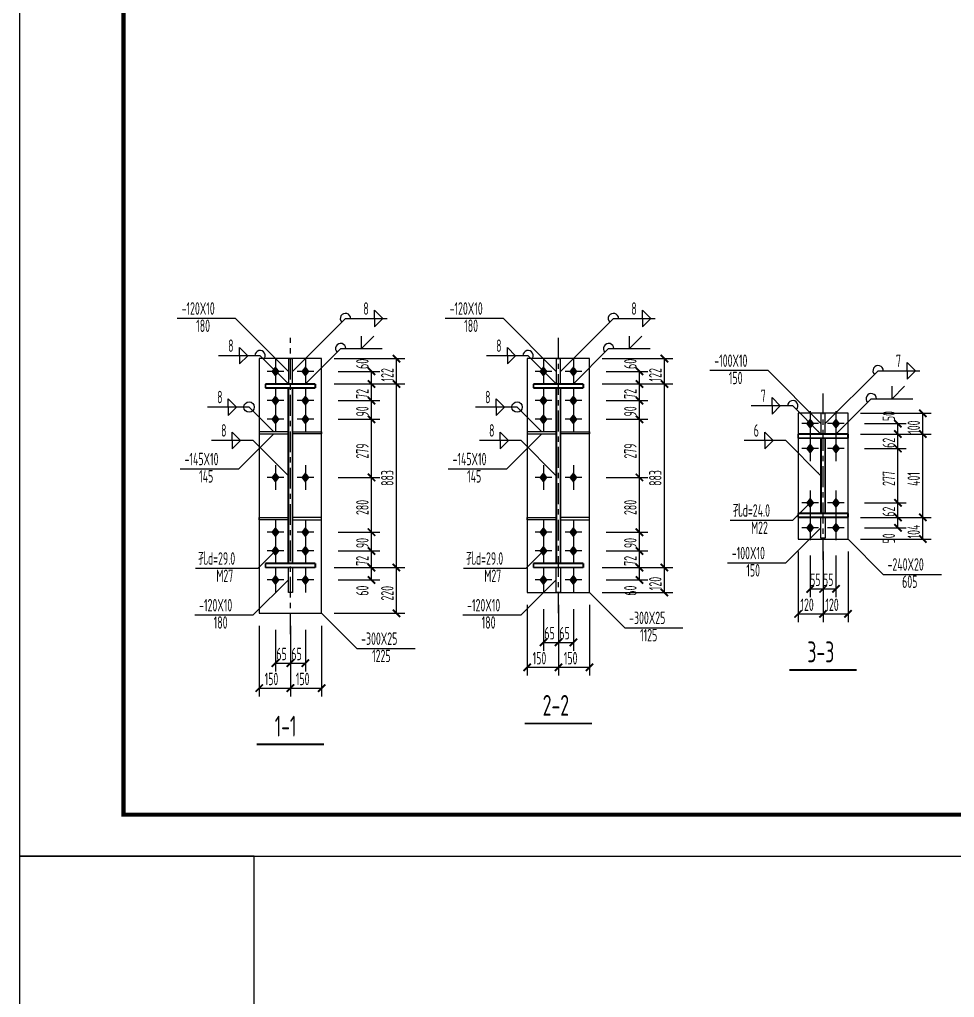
# Model space of a CAD drawing. Extents: x 9539573 to 9710259, y 1656270 to 2510207.
# Drawn here: x 9598809 to 9621293, y 1718589 to 1742107 of the extents above; entities that cross this region are included whole.
import ezdxf

# ---------------------------------------------------------------- set-up
doc = ezdxf.new("R2010")
doc.units = 0
doc.header["$LTSCALE"] = 1000
doc.header["$MEASUREMENT"] = 0
doc.linetypes.add('6', pattern=[8.75, 5, -1.25, 1.25, -1.25])
for name, color, linetype in [('10', 7, 'CONTINUOUS'), ('20', 2, 'CONTINUOUS'), ('PUB_TITLE', 4, 'CONTINUOUS'), ('尺寸标注', 86, 'CONTINUOUS'), ('焊缝标注', 6, 'CONTINUOUS'), ('螺栓孔标注', 6, 'CONTINUOUS'), ('钢板标注', 6, 'CONTINUOUS')]:
    doc.layers.add(name, color=color, linetype=linetype)
doc.styles.add('TSSD_REIN', font='atssdeng.shx', dxfattribs={"width": 0.7, "bigfont": 'atssdchn.shx'})

msp = doc.modelspace()

# ---------------------------------------------------------------- linework, layer by layer
at = {"layer": '10', "color": 7, "linetype": '6', "ltscale": 0.1}
for p, q in [((9605323.4, 1727328.6), (9605323.4, 1734453.6)), ((9611768.1, 1727828.6), (9611768.1, 1734453.6)), ((9618133.5, 1729113.6), (9618133.5, 1733138.6))]:
    msp.add_line(p, q, dxfattribs=at)
at = {"layer": '10', "color": 253, "ltscale": 0.1}
for p, q in [((9604963.4, 1733943.6), (9604963.4, 1733343.6)), ((9605683.4, 1733943.6), (9605683.4, 1733343.6)), ((9611408.1, 1733943.6), (9611408.1, 1733343.6)), ((9612128.1, 1733943.6), (9612128.1, 1733343.6)), ((9605163.4, 1733643.6), (9604763.4, 1733643.6)), ((9605883.4, 1733643.6), (9605483.4, 1733643.6)), ((9611608.1, 1733643.6), (9611208.1, 1733643.6)), ((9612328.1, 1733643.6), (9611928.1, 1733643.6)), ((9604963.4, 1733243.6), (9604963.4, 1732643.6)), ((9605683.4, 1733243.6), (9605683.4, 1732643.6)), ((9611408.1, 1733243.6), (9611408.1, 1732643.6)), ((9612128.1, 1733243.6), (9612128.1, 1732643.6)), ((9605163.4, 1732943.6), (9604763.4, 1732943.6)), ((9604963.4, 1732793.6), (9604963.4, 1732193.6)), ((9605883.4, 1732943.6), (9605483.4, 1732943.6)), ((9605683.4, 1732793.6), (9605683.4, 1732193.6)), ((9611608.1, 1732943.6), (9611208.1, 1732943.6)), ((9611408.1, 1732793.6), (9611408.1, 1732193.6)), ((9612328.1, 1732943.6), (9611928.1, 1732943.6)), ((9612128.1, 1732793.6), (9612128.1, 1732193.6)), ((9617823.5, 1732688.6), (9617823.5, 1732088.6)), ((9618443.5, 1732688.6), (9618443.5, 1732088.6)), ((9605163.4, 1732493.6), (9604763.4, 1732493.6)), ((9605883.4, 1732493.6), (9605483.4, 1732493.6)), ((9611608.1, 1732493.6), (9611208.1, 1732493.6)), ((9612328.1, 1732493.6), (9611928.1, 1732493.6)), ((9618023.5, 1732388.6), (9617623.5, 1732388.6)), ((9618643.5, 1732388.6), (9618243.5, 1732388.6)), ((9617823.5, 1732088.6), (9617823.5, 1731488.6)), ((9618443.5, 1732088.6), (9618443.5, 1731488.6)), ((9618023.5, 1731788.6), (9617623.5, 1731788.6)), ((9618643.5, 1731788.6), (9618243.5, 1731788.6)), ((9604963.4, 1731393.6), (9604963.4, 1730793.6)), ((9605683.4, 1731393.6), (9605683.4, 1730793.6)), ((9611408.1, 1731393.6), (9611408.1, 1730793.6)), ((9612128.1, 1731393.6), (9612128.1, 1730793.6)), ((9605163.4, 1731093.6), (9604763.4, 1731093.6)), ((9605883.4, 1731093.6), (9605483.4, 1731093.6)), ((9611608.1, 1731093.6), (9611208.1, 1731093.6)), ((9612328.1, 1731093.6), (9611928.1, 1731093.6)), ((9617823.5, 1730783.6), (9617823.5, 1730183.6)), ((9618443.5, 1730783.6), (9618443.5, 1730183.6)), ((9618023.5, 1730483.6), (9617623.5, 1730483.6)), ((9618643.5, 1730483.6), (9618243.5, 1730483.6)), ((9604963.4, 1730078.6), (9604963.4, 1729478.6)), ((9605683.4, 1730078.6), (9605683.4, 1729478.6)), ((9611408.1, 1730078.6), (9611408.1, 1729478.6)), ((9612128.1, 1730078.6), (9612128.1, 1729478.6)), ((9617823.5, 1730183.6), (9617823.5, 1729583.6)), ((9618443.5, 1730183.6), (9618443.5, 1729583.6)), ((9605163.4, 1729778.6), (9604763.4, 1729778.6)), ((9605883.4, 1729778.6), (9605483.4, 1729778.6)), ((9611608.1, 1729778.6), (9611208.1, 1729778.6)), ((9612328.1, 1729778.6), (9611928.1, 1729778.6)), ((9618023.5, 1729883.6), (9617623.5, 1729883.6)), ((9618643.5, 1729883.6), (9618243.5, 1729883.6)), ((9604963.4, 1729628.6), (9604963.4, 1729028.6)), ((9605683.4, 1729628.6), (9605683.4, 1729028.6)), ((9611408.1, 1729628.6), (9611408.1, 1729028.6)), ((9612128.1, 1729628.6), (9612128.1, 1729028.6)), ((9605163.4, 1729328.6), (9604763.4, 1729328.6)), ((9605883.4, 1729328.6), (9605483.4, 1729328.6)), ((9611608.1, 1729328.6), (9611208.1, 1729328.6)), ((9612328.1, 1729328.6), (9611928.1, 1729328.6)), ((9604963.4, 1728928.6), (9604963.4, 1728328.6)), ((9605683.4, 1728928.6), (9605683.4, 1728328.6)), ((9611408.1, 1728928.6), (9611408.1, 1728328.6)), ((9612128.1, 1728928.6), (9612128.1, 1728328.6)), ((9605163.4, 1728628.6), (9604763.4, 1728628.6)), ((9605883.4, 1728628.6), (9605483.4, 1728628.6)), ((9611608.1, 1728628.6), (9611208.1, 1728628.6)), ((9612328.1, 1728628.6), (9611928.1, 1728628.6))]:
    msp.add_line(p, q, dxfattribs=at)
at = {"layer": '10', "color": 3, "ltscale": 0.1, "const_width": 45}
for points in [[(9605923.4, 1733343.6), (9604723.4, 1733343.6)], [(9604723.4, 1733343.6), (9604723.4, 1733243.6)], [(9604723.4, 1733243.6), (9605923.4, 1733243.6)], [(9605273.4, 1729028.6), (9605273.4, 1733243.6)], [(9605373.4, 1729028.6), (9605373.4, 1733243.6)], [(9605923.4, 1733243.6), (9605923.4, 1733343.6)], [(9612368.1, 1733343.6), (9611168.1, 1733343.6)], [(9611168.1, 1733343.6), (9611168.1, 1733243.6)], [(9611168.1, 1733243.6), (9612368.1, 1733243.6)], [(9611718.1, 1729028.6), (9611718.1, 1733243.6)], [(9611818.1, 1729028.6), (9611818.1, 1733243.6)], [(9612368.1, 1733243.6), (9612368.1, 1733343.6)], [(9618733.5, 1732138.6), (9617533.5, 1732138.6)], [(9617533.5, 1732138.6), (9617533.5, 1732038.6)], [(9618733.5, 1732038.6), (9618733.5, 1732138.6)], [(9617533.5, 1732038.6), (9618733.5, 1732038.6)], [(9618083.5, 1730233.6), (9618083.5, 1732038.6)], [(9618183.5, 1730233.6), (9618183.5, 1732038.6)], [(9618733.5, 1730233.6), (9617533.5, 1730233.6)], [(9617533.5, 1730233.6), (9617533.5, 1730133.6)], [(9618733.5, 1730133.6), (9618733.5, 1730233.6)], [(9617533.5, 1730133.6), (9618733.5, 1730133.6)], [(9605923.4, 1729028.6), (9604723.4, 1729028.6)], [(9604723.4, 1729028.6), (9604723.4, 1728928.6)], [(9605923.4, 1728928.6), (9605923.4, 1729028.6)], [(9612368.1, 1729028.6), (9611168.1, 1729028.6)], [(9611168.1, 1729028.6), (9611168.1, 1728928.6)], [(9612368.1, 1728928.6), (9612368.1, 1729028.6)], [(9604723.4, 1728928.6), (9605923.4, 1728928.6)], [(9611168.1, 1728928.6), (9612368.1, 1728928.6)]]:
    msp.add_lwpolyline(points, dxfattribs=at)
at = {"layer": '10', "ltscale": 0.1, "const_width": 45}
for points in [[(9617323.5, 1726463.6), (9618943.5, 1726463.6)], [(9610958.1, 1725178.6), (9612578.1, 1725178.6)], [(9604513.4, 1724678.6), (9606133.4, 1724678.6)]]:
    msp.add_lwpolyline(points, dxfattribs=at)
at = {"layer": '10', "ltscale": 0.1}
for points in [[(9604963.4, 1733773.6), (9604863.4, 1733643.6), (9605063.4, 1733643.6), (9604963.4, 1733513.6)], [(9605683.4, 1733773.6), (9605583.4, 1733643.6), (9605783.4, 1733643.6), (9605683.4, 1733513.6)], [(9611408.1, 1733773.6), (9611308.1, 1733643.6), (9611508.1, 1733643.6), (9611408.1, 1733513.6)], [(9612128.1, 1733773.6), (9612028.1, 1733643.6), (9612228.1, 1733643.6), (9612128.1, 1733513.6)], [(9604963.4, 1733073.6), (9604863.4, 1732943.6), (9605063.4, 1732943.6), (9604963.4, 1732813.6)], [(9605683.4, 1733073.6), (9605583.4, 1732943.6), (9605783.4, 1732943.6), (9605683.4, 1732813.6)], [(9611408.1, 1733073.6), (9611308.1, 1732943.6), (9611508.1, 1732943.6), (9611408.1, 1732813.6)], [(9612128.1, 1733073.6), (9612028.1, 1732943.6), (9612228.1, 1732943.6), (9612128.1, 1732813.6)], [(9604963.4, 1732623.6), (9604863.4, 1732493.6), (9605063.4, 1732493.6), (9604963.4, 1732363.6)], [(9605683.4, 1732623.6), (9605583.4, 1732493.6), (9605783.4, 1732493.6), (9605683.4, 1732363.6)], [(9611408.1, 1732623.6), (9611308.1, 1732493.6), (9611508.1, 1732493.6), (9611408.1, 1732363.6)], [(9612128.1, 1732623.6), (9612028.1, 1732493.6), (9612228.1, 1732493.6), (9612128.1, 1732363.6)], [(9617823.5, 1732518.6), (9617723.5, 1732388.6), (9617923.5, 1732388.6), (9617823.5, 1732258.6)], [(9618443.5, 1732518.6), (9618343.5, 1732388.6), (9618543.5, 1732388.6), (9618443.5, 1732258.6)], [(9617823.5, 1731918.6), (9617723.5, 1731788.6), (9617923.5, 1731788.6), (9617823.5, 1731658.6)], [(9618443.5, 1731918.6), (9618343.5, 1731788.6), (9618543.5, 1731788.6), (9618443.5, 1731658.6)], [(9604963.4, 1731223.6), (9604863.4, 1731093.6), (9605063.4, 1731093.6), (9604963.4, 1730963.6)], [(9605683.4, 1731223.6), (9605583.4, 1731093.6), (9605783.4, 1731093.6), (9605683.4, 1730963.6)], [(9611408.1, 1731223.6), (9611308.1, 1731093.6), (9611508.1, 1731093.6), (9611408.1, 1730963.6)], [(9612128.1, 1731223.6), (9612028.1, 1731093.6), (9612228.1, 1731093.6), (9612128.1, 1730963.6)], [(9617823.5, 1730613.6), (9617723.5, 1730483.6), (9617923.5, 1730483.6), (9617823.5, 1730353.6)], [(9618443.5, 1730613.6), (9618343.5, 1730483.6), (9618543.5, 1730483.6), (9618443.5, 1730353.6)], [(9617823.5, 1730013.6), (9617723.5, 1729883.6), (9617923.5, 1729883.6), (9617823.5, 1729753.6)], [(9618443.5, 1730013.6), (9618343.5, 1729883.6), (9618543.5, 1729883.6), (9618443.5, 1729753.6)], [(9604963.4, 1729908.6), (9604863.4, 1729778.6), (9605063.4, 1729778.6), (9604963.4, 1729648.6)], [(9605683.4, 1729908.6), (9605583.4, 1729778.6), (9605783.4, 1729778.6), (9605683.4, 1729648.6)], [(9611408.1, 1729908.6), (9611308.1, 1729778.6), (9611508.1, 1729778.6), (9611408.1, 1729648.6)], [(9612128.1, 1729908.6), (9612028.1, 1729778.6), (9612228.1, 1729778.6), (9612128.1, 1729648.6)], [(9604963.4, 1729458.6), (9604863.4, 1729328.6), (9605063.4, 1729328.6), (9604963.4, 1729198.6)], [(9605683.4, 1729458.6), (9605583.4, 1729328.6), (9605783.4, 1729328.6), (9605683.4, 1729198.6)], [(9611408.1, 1729458.6), (9611308.1, 1729328.6), (9611508.1, 1729328.6), (9611408.1, 1729198.6)], [(9612128.1, 1729458.6), (9612028.1, 1729328.6), (9612228.1, 1729328.6), (9612128.1, 1729198.6)], [(9604963.4, 1728758.6), (9604863.4, 1728628.6), (9605063.4, 1728628.6), (9604963.4, 1728498.6)], [(9605683.4, 1728758.6), (9605583.4, 1728628.6), (9605783.4, 1728628.6), (9605683.4, 1728498.6)], [(9611408.1, 1728758.6), (9611308.1, 1728628.6), (9611508.1, 1728628.6), (9611408.1, 1728498.6)], [(9612128.1, 1728758.6), (9612028.1, 1728628.6), (9612228.1, 1728628.6), (9612128.1, 1728498.6)]]:
    msp.add_solid(points, dxfattribs=at)
at = {"layer": '20'}
for points in [[(9606073.4, 1733953.6), (9604573.4, 1733953.6)], [(9604573.4, 1733953.6), (9604573.4, 1727828.6)], [(9606073.4, 1727828.6), (9606073.4, 1733953.6)], [(9612518.1, 1733953.6), (9611018.1, 1733953.6)], [(9611018.1, 1733953.6), (9611018.1, 1728328.6)], [(9612518.1, 1728328.6), (9612518.1, 1733953.6)], [(9605373.4, 1733943.6), (9605273.4, 1733943.6)], [(9605273.4, 1733943.6), (9605273.4, 1733343.6)], [(9605373.4, 1733343.6), (9605373.4, 1733943.6)], [(9611818.1, 1733943.6), (9611718.1, 1733943.6)], [(9611718.1, 1733943.6), (9611718.1, 1733343.6)], [(9611818.1, 1733343.6), (9611818.1, 1733943.6)], [(9605273.4, 1733343.6), (9605373.4, 1733343.6)], [(9611718.1, 1733343.6), (9611818.1, 1733343.6)], [(9618733.5, 1732638.6), (9617533.5, 1732638.6)], [(9617533.5, 1732638.6), (9617533.5, 1729613.6)], [(9618183.5, 1732638.6), (9618083.5, 1732638.6)], [(9618083.5, 1732638.6), (9618083.5, 1732138.6)], [(9618183.5, 1732138.6), (9618183.5, 1732638.6)], [(9618733.5, 1729613.6), (9618733.5, 1732638.6)], [(9605273.4, 1732193.6), (9604573.4, 1732193.6)], [(9604573.4, 1732193.6), (9604573.4, 1732143.6)], [(9604573.4, 1732143.6), (9605273.4, 1732143.6)], [(9605273.4, 1732143.6), (9605273.4, 1732193.6)], [(9605373.4, 1732193.6), (9606073.4, 1732193.6)], [(9605373.4, 1732143.6), (9605373.4, 1732193.6)], [(9606073.4, 1732143.6), (9605373.4, 1732143.6)], [(9606073.4, 1732193.6), (9606073.4, 1732143.6)], [(9611718.1, 1732193.6), (9611018.1, 1732193.6)], [(9611018.1, 1732193.6), (9611018.1, 1732143.6)], [(9611018.1, 1732143.6), (9611718.1, 1732143.6)], [(9611718.1, 1732143.6), (9611718.1, 1732193.6)], [(9611818.1, 1732193.6), (9612518.1, 1732193.6)], [(9611818.1, 1732143.6), (9611818.1, 1732193.6)], [(9612518.1, 1732143.6), (9611818.1, 1732143.6)], [(9612518.1, 1732193.6), (9612518.1, 1732143.6)], [(9618083.5, 1732138.6), (9618183.5, 1732138.6)], [(9604573.4, 1730078.6), (9604573.4, 1730128.6)], [(9604573.4, 1730128.6), (9605273.4, 1730128.6)], [(9605273.4, 1730078.6), (9604573.4, 1730078.6)], [(9605273.4, 1730128.6), (9605273.4, 1730078.6)], [(9606073.4, 1730128.6), (9605373.4, 1730128.6)], [(9605373.4, 1730128.6), (9605373.4, 1730078.6)], [(9605373.4, 1730078.6), (9606073.4, 1730078.6)], [(9606073.4, 1730078.6), (9606073.4, 1730128.6)], [(9611018.1, 1730078.6), (9611018.1, 1730128.6)], [(9611018.1, 1730128.6), (9611718.1, 1730128.6)], [(9611718.1, 1730078.6), (9611018.1, 1730078.6)], [(9611718.1, 1730128.6), (9611718.1, 1730078.6)], [(9612518.1, 1730128.6), (9611818.1, 1730128.6)], [(9611818.1, 1730128.6), (9611818.1, 1730078.6)], [(9611818.1, 1730078.6), (9612518.1, 1730078.6)], [(9612518.1, 1730078.6), (9612518.1, 1730128.6)], [(9618083.5, 1730133.6), (9618183.5, 1730133.6)], [(9618083.5, 1729633.6), (9618083.5, 1730133.6)], [(9618183.5, 1730133.6), (9618183.5, 1729633.6)], [(9617533.5, 1729613.6), (9618733.5, 1729613.6)], [(9618183.5, 1729633.6), (9618083.5, 1729633.6)], [(9605273.4, 1728928.6), (9605373.4, 1728928.6)], [(9605273.4, 1728328.6), (9605273.4, 1728928.6)], [(9605373.4, 1728928.6), (9605373.4, 1728328.6)], [(9611718.1, 1728928.6), (9611818.1, 1728928.6)], [(9611718.1, 1728328.6), (9611718.1, 1728928.6)], [(9611818.1, 1728928.6), (9611818.1, 1728328.6)], [(9605373.4, 1728328.6), (9605273.4, 1728328.6)], [(9611018.1, 1728328.6), (9612518.1, 1728328.6)], [(9611818.1, 1728328.6), (9611718.1, 1728328.6)], [(9604573.4, 1727828.6), (9606073.4, 1727828.6)]]:
    msp.add_lwpolyline(points, dxfattribs=at)
at = {"layer": 'PUB_TITLE'}
msp.add_lwpolyline([(9598809.4, 1721982.8), (9682909.4, 1721982.8), (9682909.4, 1781382.8), (9598809.4, 1781382.8)], close=True, dxfattribs=at)
at = {"layer": 'PUB_TITLE', "const_width": 100}
msp.add_lwpolyline([(9601309.4, 1722982.8), (9681909.4, 1722982.8), (9681909.4, 1780382.8), (9601309.4, 1780382.8)], close=True, dxfattribs=at)
at = {"layer": 'PUB_TITLE', "color": 1}
msp.add_lwpolyline([(9598809.4, 1715670.4), (9604452.9, 1715670.4), (9604452.9, 1721982.8), (9598809.4, 1721982.8)], close=True, dxfattribs=at)
at = {"layer": '尺寸标注'}
for p, q in [((9606373.4, 1733953.6), (9608073.4, 1733953.6)), ((9607873.4, 1733343.6), (9607873.4, 1733953.6)), ((9612818.1, 1733953.6), (9614518.1, 1733953.6)), ((9614318.1, 1733343.6), (9614318.1, 1733953.6)), ((9606473.4, 1733643.6), (9607473.4, 1733643.6)), ((9607273.4, 1733343.6), (9607273.4, 1733643.6)), ((9612918.1, 1733643.6), (9613918.1, 1733643.6)), ((9613718.1, 1733343.6), (9613718.1, 1733643.6)), ((9606373.4, 1733343.6), (9608073.4, 1733343.6)), ((9606373.4, 1733343.6), (9608073.4, 1733343.6)), ((9606473.4, 1733343.6), (9607473.4, 1733343.6)), ((9606473.4, 1733343.6), (9607473.4, 1733343.6)), ((9607273.4, 1732943.6), (9607273.4, 1733343.6)), ((9607873.4, 1728928.6), (9607873.4, 1733343.6)), ((9612818.1, 1733343.6), (9614518.1, 1733343.6)), ((9612818.1, 1733343.6), (9614518.1, 1733343.6)), ((9612918.1, 1733343.6), (9613918.1, 1733343.6)), ((9612918.1, 1733343.6), (9613918.1, 1733343.6)), ((9613718.1, 1732943.6), (9613718.1, 1733343.6)), ((9614318.1, 1728928.6), (9614318.1, 1733343.6)), ((9606473.4, 1732943.6), (9607473.4, 1732943.6)), ((9606473.4, 1732943.6), (9607473.4, 1732943.6)), ((9607273.4, 1732493.6), (9607273.4, 1732943.6)), ((9612918.1, 1732943.6), (9613918.1, 1732943.6)), ((9612918.1, 1732943.6), (9613918.1, 1732943.6)), ((9613718.1, 1732493.6), (9613718.1, 1732943.6)), ((9619033.5, 1732638.6), (9620733.5, 1732638.6)), ((9620533.5, 1732138.6), (9620533.5, 1732638.6)), ((9606473.4, 1732493.6), (9607473.4, 1732493.6)), ((9606473.4, 1732493.6), (9607473.4, 1732493.6)), ((9607273.4, 1731093.6), (9607273.4, 1732493.6)), ((9612918.1, 1732493.6), (9613918.1, 1732493.6)), ((9612918.1, 1732493.6), (9613918.1, 1732493.6)), ((9613718.1, 1731093.6), (9613718.1, 1732493.6)), ((9619133.5, 1732388.6), (9620133.5, 1732388.6)), ((9619933.5, 1732138.6), (9619933.5, 1732388.6)), ((9619033.5, 1732138.6), (9620733.5, 1732138.6)), ((9619033.5, 1732138.6), (9620733.5, 1732138.6)), ((9619133.5, 1732138.6), (9620133.5, 1732138.6)), ((9619133.5, 1732138.6), (9620133.5, 1732138.6)), ((9619933.5, 1731788.6), (9619933.5, 1732138.6)), ((9620533.5, 1730133.6), (9620533.5, 1732138.6)), ((9619133.5, 1731788.6), (9620133.5, 1731788.6)), ((9619133.5, 1731788.6), (9620133.5, 1731788.6)), ((9619933.5, 1730483.6), (9619933.5, 1731788.6)), ((9606473.4, 1731093.6), (9607473.4, 1731093.6)), ((9606473.4, 1731093.6), (9607473.4, 1731093.6)), ((9607273.4, 1729778.6), (9607273.4, 1731093.6)), ((9612918.1, 1731093.6), (9613918.1, 1731093.6)), ((9612918.1, 1731093.6), (9613918.1, 1731093.6)), ((9613718.1, 1729778.6), (9613718.1, 1731093.6)), ((9619133.5, 1730483.6), (9620133.5, 1730483.6)), ((9619133.5, 1730483.6), (9620133.5, 1730483.6)), ((9619933.5, 1730133.6), (9619933.5, 1730483.6)), ((9619033.5, 1730133.6), (9620733.5, 1730133.6)), ((9619033.5, 1730133.6), (9620733.5, 1730133.6)), ((9619133.5, 1730133.6), (9620133.5, 1730133.6)), ((9619133.5, 1730133.6), (9620133.5, 1730133.6)), ((9619933.5, 1729883.6), (9619933.5, 1730133.6)), ((9620533.5, 1729613.6), (9620533.5, 1730133.6)), ((9606473.4, 1729778.6), (9607473.4, 1729778.6)), ((9606473.4, 1729778.6), (9607473.4, 1729778.6)), ((9607273.4, 1729328.6), (9607273.4, 1729778.6)), ((9612918.1, 1729778.6), (9613918.1, 1729778.6)), ((9612918.1, 1729778.6), (9613918.1, 1729778.6)), ((9613718.1, 1729328.6), (9613718.1, 1729778.6)), ((9619133.5, 1729883.6), (9620133.5, 1729883.6)), ((9619033.5, 1729613.6), (9620733.5, 1729613.6)), ((9606473.4, 1729328.6), (9607473.4, 1729328.6)), ((9606473.4, 1729328.6), (9607473.4, 1729328.6)), ((9607273.4, 1728928.6), (9607273.4, 1729328.6)), ((9612918.1, 1729328.6), (9613918.1, 1729328.6)), ((9612918.1, 1729328.6), (9613918.1, 1729328.6)), ((9613718.1, 1728928.6), (9613718.1, 1729328.6)), ((9617533.5, 1729313.6), (9617533.5, 1727613.6)), ((9618133.5, 1729313.6), (9618133.5, 1727613.6)), ((9618133.5, 1729313.6), (9618133.5, 1727613.6)), ((9618733.5, 1729313.6), (9618733.5, 1727613.6)), ((9617823.5, 1729213.6), (9617823.5, 1728213.6)), ((9618133.5, 1729213.6), (9618133.5, 1728213.6)), ((9618133.5, 1729213.6), (9618133.5, 1728213.6)), ((9618443.5, 1729213.6), (9618443.5, 1728213.6)), ((9606373.4, 1728928.6), (9608073.4, 1728928.6)), ((9606373.4, 1728928.6), (9608073.4, 1728928.6)), ((9606473.4, 1728928.6), (9607473.4, 1728928.6)), ((9606473.4, 1728928.6), (9607473.4, 1728928.6)), ((9607273.4, 1728628.6), (9607273.4, 1728928.6)), ((9607873.4, 1727828.6), (9607873.4, 1728928.6)), ((9612818.1, 1728928.6), (9614518.1, 1728928.6)), ((9612818.1, 1728928.6), (9614518.1, 1728928.6)), ((9612918.1, 1728928.6), (9613918.1, 1728928.6)), ((9612918.1, 1728928.6), (9613918.1, 1728928.6)), ((9613718.1, 1728628.6), (9613718.1, 1728928.6)), ((9614318.1, 1728328.6), (9614318.1, 1728928.6)), ((9606473.4, 1728628.6), (9607473.4, 1728628.6)), ((9612918.1, 1728628.6), (9613918.1, 1728628.6)), ((9612818.1, 1728328.6), (9614518.1, 1728328.6)), ((9617823.5, 1728413.6), (9618133.5, 1728413.6)), ((9618133.5, 1728413.6), (9618443.5, 1728413.6)), ((9611018.1, 1728028.6), (9611018.1, 1726328.6)), ((9611408.1, 1727928.6), (9611408.1, 1726928.6)), ((9611768.1, 1728028.6), (9611768.1, 1726328.6)), ((9611768.1, 1728028.6), (9611768.1, 1726328.6)), ((9611768.1, 1727928.6), (9611768.1, 1726928.6)), ((9611768.1, 1727928.6), (9611768.1, 1726928.6)), ((9612128.1, 1727928.6), (9612128.1, 1726928.6)), ((9612518.1, 1728028.6), (9612518.1, 1726328.6)), ((9606373.4, 1727828.6), (9608073.4, 1727828.6)), ((9617533.5, 1727813.6), (9618133.5, 1727813.6)), ((9618133.5, 1727813.6), (9618733.5, 1727813.6)), ((9604573.4, 1727528.6), (9604573.4, 1725828.6)), ((9604963.4, 1727428.6), (9604963.4, 1726428.6)), ((9605323.4, 1727528.6), (9605323.4, 1725828.6)), ((9605323.4, 1727528.6), (9605323.4, 1725828.6)), ((9605323.4, 1727428.6), (9605323.4, 1726428.6)), ((9605323.4, 1727428.6), (9605323.4, 1726428.6)), ((9605683.4, 1727428.6), (9605683.4, 1726428.6)), ((9606073.4, 1727528.6), (9606073.4, 1725828.6)), ((9611408.1, 1727128.6), (9611768.1, 1727128.6)), ((9611768.1, 1727128.6), (9612128.1, 1727128.6)), ((9604963.4, 1726628.6), (9605323.4, 1726628.6)), ((9605323.4, 1726628.6), (9605683.4, 1726628.6)), ((9611018.1, 1726528.6), (9611768.1, 1726528.6)), ((9611768.1, 1726528.6), (9612518.1, 1726528.6)), ((9604573.4, 1726028.6), (9605323.4, 1726028.6)), ((9605323.4, 1726028.6), (9606073.4, 1726028.6))]:
    msp.add_line(p, q, dxfattribs=at)
at = {"layer": '尺寸标注', "const_width": 45}
for points in [[(9607785, 1734042), (9607961.7, 1733865.2)], [(9614229.7, 1734042), (9614406.5, 1733865.2)], [(9607185, 1733732), (9607361.7, 1733555.2)], [(9613629.7, 1733732), (9613806.5, 1733555.2)], [(9607185, 1733432), (9607361.7, 1733255.2)], [(9607185, 1733432), (9607361.7, 1733255.2)], [(9607785, 1733432), (9607961.7, 1733255.2)], [(9607785, 1733432), (9607961.7, 1733255.2)], [(9613629.7, 1733432), (9613806.5, 1733255.2)], [(9613629.7, 1733432), (9613806.5, 1733255.2)], [(9614229.7, 1733432), (9614406.5, 1733255.2)], [(9614229.7, 1733432), (9614406.5, 1733255.2)], [(9607185, 1733032), (9607361.7, 1732855.2)], [(9607185, 1733032), (9607361.7, 1732855.2)], [(9613629.7, 1733032), (9613806.5, 1732855.2)], [(9613629.7, 1733032), (9613806.5, 1732855.2)], [(9607185, 1732582), (9607361.7, 1732405.2)], [(9607185, 1732582), (9607361.7, 1732405.2)], [(9613629.7, 1732582), (9613806.5, 1732405.2)], [(9613629.7, 1732582), (9613806.5, 1732405.2)], [(9620445.1, 1732727), (9620621.8, 1732550.2)], [(9619845.1, 1732477), (9620021.8, 1732300.2)], [(9619845.1, 1732227), (9620021.8, 1732050.2)], [(9619845.1, 1732227), (9620021.8, 1732050.2)], [(9620445.1, 1732227), (9620621.8, 1732050.2)], [(9620445.1, 1732227), (9620621.8, 1732050.2)], [(9619845.1, 1731877), (9620021.8, 1731700.2)], [(9619845.1, 1731877), (9620021.8, 1731700.2)], [(9607185, 1731182), (9607361.7, 1731005.2)], [(9607185, 1731182), (9607361.7, 1731005.2)], [(9613629.7, 1731182), (9613806.5, 1731005.2)], [(9613629.7, 1731182), (9613806.5, 1731005.2)], [(9619845.1, 1730572), (9620021.8, 1730395.2)], [(9619845.1, 1730572), (9620021.8, 1730395.2)], [(9619845.1, 1730222), (9620021.8, 1730045.2)], [(9619845.1, 1730222), (9620021.8, 1730045.2)], [(9620445.1, 1730222), (9620621.8, 1730045.2)], [(9620445.1, 1730222), (9620621.8, 1730045.2)], [(9619845.1, 1729972), (9620021.8, 1729795.2)], [(9607185, 1729867), (9607361.7, 1729690.2)], [(9607185, 1729867), (9607361.7, 1729690.2)], [(9613629.7, 1729867), (9613806.5, 1729690.2)], [(9613629.7, 1729867), (9613806.5, 1729690.2)], [(9620445.1, 1729702), (9620621.8, 1729525.2)], [(9607185, 1729417), (9607361.7, 1729240.2)], [(9607185, 1729417), (9607361.7, 1729240.2)], [(9613629.7, 1729417), (9613806.5, 1729240.2)], [(9613629.7, 1729417), (9613806.5, 1729240.2)], [(9607185, 1729017), (9607361.7, 1728840.2)], [(9607185, 1729017), (9607361.7, 1728840.2)], [(9607785, 1729017), (9607961.7, 1728840.2)], [(9607785, 1729017), (9607961.7, 1728840.2)], [(9613629.7, 1729017), (9613806.5, 1728840.2)], [(9613629.7, 1729017), (9613806.5, 1728840.2)], [(9614229.7, 1729017), (9614406.5, 1728840.2)], [(9614229.7, 1729017), (9614406.5, 1728840.2)], [(9607185, 1728717), (9607361.7, 1728540.2)], [(9613629.7, 1728717), (9613806.5, 1728540.2)], [(9614229.7, 1728417), (9614406.5, 1728240.2)], [(9617735.1, 1728325.2), (9617911.8, 1728502)], [(9618045.1, 1728325.2), (9618221.8, 1728502)], [(9618045.1, 1728325.2), (9618221.8, 1728502)], [(9618355.1, 1728325.2), (9618531.8, 1728502)], [(9607785, 1727917), (9607961.7, 1727740.2)], [(9617445.1, 1727725.2), (9617621.8, 1727902)], [(9618045.1, 1727725.2), (9618221.8, 1727902)], [(9618045.1, 1727725.2), (9618221.8, 1727902)], [(9618645.1, 1727725.2), (9618821.8, 1727902)], [(9611319.7, 1727040.2), (9611496.5, 1727217)], [(9611679.7, 1727040.2), (9611856.5, 1727217)], [(9611679.7, 1727040.2), (9611856.5, 1727217)], [(9612039.7, 1727040.2), (9612216.5, 1727217)], [(9604875, 1726540.2), (9605051.7, 1726717)], [(9605235, 1726540.2), (9605411.7, 1726717)], [(9605235, 1726540.2), (9605411.7, 1726717)], [(9605595, 1726540.2), (9605771.7, 1726717)], [(9610929.7, 1726440.2), (9611106.5, 1726617)], [(9611679.7, 1726440.2), (9611856.5, 1726617)], [(9611679.7, 1726440.2), (9611856.5, 1726617)], [(9612429.7, 1726440.2), (9612606.5, 1726617)], [(9604485, 1725940.2), (9604661.7, 1726117)], [(9605235, 1725940.2), (9605411.7, 1726117)], [(9605235, 1725940.2), (9605411.7, 1726117)], [(9605985, 1725940.2), (9606161.7, 1726117)]]:
    msp.add_lwpolyline(points, dxfattribs=at)
at = {"layer": '焊缝标注'}
for p, q in [((9605373.4, 1733643.6), (9606646.7, 1734915.9)), ((9606646.7, 1734915.9), (9607646.7, 1734915.9)), ((9607346.7, 1735115.9), (9607546.7, 1734915.9)), ((9607346.7, 1734915.9), (9607346.7, 1735115.9)), ((9607346.7, 1734715.9), (9607546.7, 1734915.9)), ((9607346.7, 1734915.9), (9607346.7, 1734715.9)), ((9611818.1, 1733643.6), (9613091.4, 1734915.9)), ((9613091.4, 1734915.9), (9614091.4, 1734915.9)), ((9613791.4, 1735115.9), (9613991.4, 1734915.9)), ((9613791.4, 1734915.9), (9613791.4, 1735115.9)), ((9613791.4, 1734715.9), (9613991.4, 1734915.9)), ((9613791.4, 1734915.9), (9613791.4, 1734715.9)), ((9607032.2, 1734191.8), (9607032.2, 1734491.8)), ((9607032.2, 1734191.8), (9607332.2, 1734491.8)), ((9613477, 1734191.8), (9613477, 1734491.8)), ((9613477, 1734191.8), (9613777, 1734491.8)), ((9604295.3, 1734023.2), (9604095.3, 1734223.2)), ((9604095.3, 1734023.2), (9604095.3, 1734223.2)), ((9605683.4, 1733343.6), (9606532.2, 1734191.8)), ((9606532.2, 1734191.8), (9607532.2, 1734191.8)), ((9610740.1, 1734023.2), (9610540.1, 1734223.2)), ((9610540.1, 1734023.2), (9610540.1, 1734223.2)), ((9612128.1, 1733343.6), (9612977, 1734191.8)), ((9612977, 1734191.8), (9613977, 1734191.8)), ((9604595.3, 1734023.2), (9603595.3, 1734023.2)), ((9604295.3, 1734023.2), (9604095.3, 1733823.2)), ((9604095.3, 1734023.2), (9604095.3, 1733823.2)), ((9605273.4, 1733343.6), (9604595.3, 1734023.2)), ((9611040.1, 1734023.2), (9610040.1, 1734023.2)), ((9610740.1, 1734023.2), (9610540.1, 1733823.2)), ((9610540.1, 1734023.2), (9610540.1, 1733823.2)), ((9611718.1, 1733343.6), (9611040.1, 1734023.2)), ((9620156.8, 1733860.9), (9620356.8, 1733660.9)), ((9620156.8, 1733660.9), (9620156.8, 1733860.9)), ((9618183.5, 1732388.6), (9619456.8, 1733660.9)), ((9619456.8, 1733660.9), (9620456.8, 1733660.9)), ((9620156.8, 1733460.9), (9620356.8, 1733660.9)), ((9620156.8, 1733660.9), (9620156.8, 1733460.9)), ((9619792.3, 1732986.8), (9619792.3, 1733286.8)), ((9619792.3, 1732986.8), (9620092.3, 1733286.8)), ((9617105.4, 1732818.2), (9616905.4, 1733018.2)), ((9616905.4, 1732818.2), (9616905.4, 1733018.2)), ((9604330.1, 1732788.3), (9603330.1, 1732788.3)), ((9604030.1, 1732788.3), (9603830.1, 1732988.3)), ((9603830.1, 1732788.3), (9603830.1, 1732988.3)), ((9604030.1, 1732788.3), (9603830.1, 1732588.3)), ((9603830.1, 1732788.3), (9603830.1, 1732588.3)), ((9604923.4, 1732193.6), (9604330.1, 1732788.3)), ((9610774.9, 1732788.3), (9609774.9, 1732788.3)), ((9610474.9, 1732788.3), (9610274.9, 1732988.3)), ((9610274.9, 1732788.3), (9610274.9, 1732988.3)), ((9610474.9, 1732788.3), (9610274.9, 1732588.3)), ((9610274.9, 1732788.3), (9610274.9, 1732588.3)), ((9611368.1, 1732193.6), (9610774.9, 1732788.3)), ((9617405.4, 1732818.2), (9616405.4, 1732818.2)), ((9617105.4, 1732818.2), (9616905.4, 1732618.2)), ((9616905.4, 1732818.2), (9616905.4, 1732618.2)), ((9618083.5, 1732138.6), (9617405.4, 1732818.2)), ((9618443.5, 1732138.6), (9619292.3, 1732986.8)), ((9619292.3, 1732986.8), (9620292.3, 1732986.8)), ((9604125.8, 1731985.6), (9603925.8, 1732185.6)), ((9603925.8, 1731985.6), (9603925.8, 1732185.6)), ((9610570.6, 1731985.6), (9610370.6, 1732185.6)), ((9610370.6, 1731985.6), (9610370.6, 1732185.6)), ((9616935.9, 1731985.6), (9616735.9, 1732185.6)), ((9616735.9, 1731985.6), (9616735.9, 1732185.6)), ((9604425.8, 1731985.6), (9603425.8, 1731985.6)), ((9604125.8, 1731985.6), (9603925.8, 1731785.6)), ((9603925.8, 1731985.6), (9603925.8, 1731785.6)), ((9605273.4, 1731136.1), (9604425.8, 1731985.6)), ((9610870.6, 1731985.6), (9609870.6, 1731985.6)), ((9610570.6, 1731985.6), (9610370.6, 1731785.6)), ((9610370.6, 1731985.6), (9610370.6, 1731785.6)), ((9611718.1, 1731136.1), (9610870.6, 1731985.6)), ((9617235.9, 1731985.6), (9616235.9, 1731985.6)), ((9616935.9, 1731985.6), (9616735.9, 1731785.6)), ((9616735.9, 1731985.6), (9616735.9, 1731785.6)), ((9618083.5, 1731136.1), (9617235.9, 1731985.6))]:
    msp.add_line(p, q, dxfattribs=at)
for centre in [(9604330.1, 1732788.3), (9610774.9, 1732788.3)]:
    msp.add_circle(centre, 125, dxfattribs=at)
for centre, start, end in [((9606646.7, 1734915.9), 0, 224.97719), ((9613091.4, 1734915.9), 0, 224.97719), ((9606532.2, 1734191.8), 0, 224.97719), ((9612977, 1734191.8), 0, 224.97719), ((9604595.3, 1734023.2), 314.93155, 180.00001), ((9611040.1, 1734023.2), 314.93155, 180.00001), ((9619456.8, 1733660.9), 0, 224.97719), ((9619292.3, 1732986.8), 0, 224.97719), ((9617405.4, 1732818.2), 314.93155, 180.00001)]:
    msp.add_arc(centre, 125, start, end, dxfattribs=at)
for points in [[(9605373.4, 1733643.6), (9605454.7, 1733703.7), (9605433.5, 1733724.9)], [(9611818.1, 1733643.6), (9611899.5, 1733703.7), (9611878.3, 1733724.9)], [(9605273.4, 1733343.6), (9605213.3, 1733425), (9605192.1, 1733403.8)], [(9605683.4, 1733343.6), (9605764.7, 1733403.7), (9605743.5, 1733424.9)], [(9611718.1, 1733343.6), (9611658.1, 1733425), (9611636.9, 1733403.8)], [(9612128.1, 1733343.6), (9612209.5, 1733403.7), (9612188.3, 1733424.9)], [(9618183.5, 1732388.6), (9618264.8, 1732448.6), (9618243.6, 1732469.9)], [(9604923.4, 1732193.6), (9604863.3, 1732275), (9604842.1, 1732253.8)], [(9611368.1, 1732193.6), (9611308.1, 1732275), (9611286.9, 1732253.8)], [(9618083.5, 1732138.6), (9618023.4, 1732220), (9618002.2, 1732198.8)], [(9618443.5, 1732138.6), (9618524.8, 1732198.6), (9618503.6, 1732219.9)], [(9605273.4, 1731136.1), (9605213.3, 1731217.5), (9605192.1, 1731196.3)], [(9611718.1, 1731136.1), (9611658.1, 1731217.5), (9611636.9, 1731196.3)], [(9618083.5, 1731136.1), (9618023.4, 1731217.5), (9618002.2, 1731196.3)]]:
    msp.add_solid(points, dxfattribs=at)
at = {"layer": '螺栓孔标注'}
for p, q in [((9617823.5, 1730483.6), (9617398.3, 1730060.2)), ((9617398.3, 1730060.2), (9615898.3, 1730060.2)), ((9604963.4, 1729328.6), (9604538.2, 1728905.2)), ((9611408.1, 1729328.6), (9610983, 1728905.2)), ((9604538.2, 1728905.2), (9603038.2, 1728905.2)), ((9610983, 1728905.2), (9609483, 1728905.2))]:
    msp.add_line(p, q, dxfattribs=at)
at = {"layer": '螺栓孔标注', "const_width": 10}
for points in [[(9617828.5, 1730483.6, 1), (9617818.5, 1730483.6, 1), (9617828.5, 1730483.6, 1)], [(9604968.4, 1729328.6, 1), (9604958.4, 1729328.6, 1), (9604968.4, 1729328.6, 1)], [(9611413.1, 1729328.6, 1), (9611403.1, 1729328.6, 1), (9611413.1, 1729328.6, 1)]]:
    msp.add_lwpolyline(points, format="xyb", dxfattribs=at)
at = {"layer": '钢板标注'}
for p, q in [((9604002.1, 1734917.9), (9602602.1, 1734917.9)), ((9605273.4, 1733643.6), (9604002.1, 1734917.9)), ((9610446.9, 1734917.9), (9609046.9, 1734917.9)), ((9611718.1, 1733643.6), (9610446.9, 1734917.9)), ((9616812.2, 1733662.9), (9615412.2, 1733662.9)), ((9618083.5, 1732388.6), (9616812.2, 1733662.9)), ((9604923.4, 1732143.6), (9604073.1, 1731296.7)), ((9611368.1, 1732143.6), (9610517.9, 1731296.7)), ((9604073.1, 1731296.7), (9602673.1, 1731296.7)), ((9610517.9, 1731296.7), (9609117.9, 1731296.7)), ((9618083.5, 1729883.6), (9617233.2, 1729036.7)), ((9618733.5, 1729613.6), (9619579.6, 1728762.7)), ((9617233.2, 1729036.7), (9615833.2, 1729036.7)), ((9605273.4, 1728628.6), (9604423.1, 1727781.7)), ((9611718.1, 1728628.6), (9610867.9, 1727781.7)), ((9619579.6, 1728762.7), (9620979.6, 1728762.7)), ((9612518.1, 1728328.6), (9613364.3, 1727477.7)), ((9604423.1, 1727781.7), (9603023.1, 1727781.7)), ((9606073.4, 1727828.6), (9606919.5, 1726977.7)), ((9610867.9, 1727781.7), (9609467.9, 1727781.7)), ((9613364.3, 1727477.7), (9614764.3, 1727477.7)), ((9606919.5, 1726977.7), (9608319.5, 1726977.7))]:
    msp.add_line(p, q, dxfattribs=at)
at = {"layer": '钢板标注', "const_width": 10}
for points in [[(9605278.4, 1733643.6, 1), (9605268.4, 1733643.6, 1), (9605278.4, 1733643.6, 1)], [(9611723.1, 1733643.6, 1), (9611713.1, 1733643.6, 1), (9611723.1, 1733643.6, 1)], [(9618088.5, 1732388.6, 1), (9618078.5, 1732388.6, 1), (9618088.5, 1732388.6, 1)], [(9604928.4, 1732143.6, 1), (9604918.4, 1732143.6, 1), (9604928.4, 1732143.6, 1)], [(9611373.1, 1732143.6, 1), (9611363.1, 1732143.6, 1), (9611373.1, 1732143.6, 1)], [(9618088.5, 1729883.6, 1), (9618078.5, 1729883.6, 1), (9618088.5, 1729883.6, 1)], [(9618738.5, 1729613.6, 1), (9618728.5, 1729613.6, 1), (9618738.5, 1729613.6, 1)], [(9605278.4, 1728628.6, 1), (9605268.4, 1728628.6, 1), (9605278.4, 1728628.6, 1)], [(9611723.1, 1728628.6, 1), (9611713.1, 1728628.6, 1), (9611723.1, 1728628.6, 1)], [(9612523.1, 1728328.6, 1), (9612513.1, 1728328.6, 1), (9612523.1, 1728328.6, 1)], [(9606078.4, 1727828.6, 1), (9606068.4, 1727828.6, 1), (9606078.4, 1727828.6, 1)]]:
    msp.add_lwpolyline(points, format="xyb", dxfattribs=at)

# ---------------------------------------------------------------- texts
at = {"layer": '10', "ltscale": 0.1, "style": 'TSSD_REIN', "width": 0.65}
for s, p in [('3-3', (9617755.5, 1726649.1)), ('2-2', (9611390.1, 1725364.1)), ('1-1', (9604945.4, 1724864.1))]:
    msp.add_text(s, height=500, dxfattribs=at).set_placement(p)
at = {"layer": '尺寸标注', "style": 'TSSD_REIN', "width": 0.6}
for s, p in [('60', (9607203.4, 1733704.8)), ('122', (9607803.4, 1733403.6)), ('60', (9613648.1, 1733704.8)), ('122', (9614248.1, 1733403.6)), ('72', (9607203.4, 1732986.1)), ('72', (9613648.1, 1732986.1)), ('90', (9607203.4, 1732561.1)), ('90', (9613648.1, 1732561.1)), ('50', (9619863.5, 1732449.8)), ('100', (9620463.5, 1732143.6)), ('279', (9607203.4, 1731548.6)), ('279', (9613648.1, 1731548.6)), ('62', (9619863.5, 1731806.1)), ('883', (9607803.4, 1730891.1)), ('883', (9614248.1, 1730891.1)), ('277', (9619863.5, 1730891.1)), ('401', (9620463.5, 1730891.1)), ('280', (9607203.4, 1730191.1)), ('280', (9613648.1, 1730191.1)), ('62', (9619863.5, 1730151.1)), ('104', (9620463.5, 1729628.6)), ('50', (9619863.5, 1729507.3)), ('90', (9607203.4, 1729396.1)), ('90', (9613648.1, 1729396.1)), ('72', (9607203.4, 1728971.1)), ('72', (9613648.1, 1728971.1)), ('120', (9614248.1, 1728383.6)), ('60', (9607203.4, 1728252.3)), ('220', (9607803.4, 1728133.6)), ('60', (9613648.1, 1728252.3))]:
    msp.add_text(s, height=300, rotation=90, dxfattribs=at).set_placement(p)
for s, p in [('55', (9617821, 1728483.6)), ('55', (9618131, 1728483.6)), ('120', (9617588.5, 1727883.6)), ('120', (9618188.5, 1727883.6)), ('65', (9611430.6, 1727198.6)), ('65', (9611790.6, 1727198.6)), ('65', (9604985.9, 1726698.6)), ('65', (9605345.9, 1726698.6)), ('150', (9611148.1, 1726598.6)), ('150', (9611898.1, 1726598.6)), ('150', (9604703.4, 1726098.6)), ('150', (9605453.4, 1726098.6))]:
    msp.add_text(s, height=300, dxfattribs=at).set_placement(p)
at = {"layer": '焊缝标注', "style": 'TSSD_REIN', "width": 0.6}
for s, p in [('8', (9607076.7, 1735005.9)), ('8', (9613521.4, 1735005.9)), ('8', (9603825.3, 1734113.2)), ('8', (9610270.1, 1734113.2)), ('7', (9619886.8, 1733750.9)), ('8', (9603560.1, 1732878.3)), ('8', (9610004.9, 1732878.3)), ('7', (9616635.4, 1732908.2)), ('8', (9603655.8, 1732075.6)), ('8', (9610100.6, 1732075.6)), ('6', (9616465.9, 1732075.6))]:
    msp.add_text(s, height=300, dxfattribs=at).set_placement(p)
at = {"layer": '螺栓孔标注', "style": 'TSSD_REIN', "width": 0.6}
for s, p in [('孔d=24.0', (9615965.8, 1730150.2)), ('M22', (9616403.3, 1729735.2)), ('孔d=29.0', (9603105.7, 1728995.2)), ('孔d=29.0', (9609550.5, 1728995.2)), ('M27', (9603543.2, 1728580.2)), ('M27', (9609988, 1728580.2))]:
    msp.add_text(s, height=300, dxfattribs=at).set_placement(p)
at = {"layer": '钢板标注', "style": 'TSSD_REIN', "width": 0.6}
for s, p in [('-120X10', (9602707.1, 1735007.9)), ('-120X10', (9609151.9, 1735007.9)), ('180', (9603057.1, 1734592.9)), ('180', (9609501.9, 1734592.9)), ('-100X10', (9615517.2, 1733752.9)), ('150', (9615867.2, 1733337.9)), ('-145X10', (9602778.1, 1731386.7)), ('-145X10', (9609222.9, 1731386.7)), ('145', (9603128.1, 1730971.7)), ('145', (9609572.9, 1730971.7)), ('-100X10', (9615938.2, 1729126.7)), ('150', (9616288.2, 1728711.7)), ('-240X20', (9619684.6, 1728852.7)), ('605', (9620034.6, 1728437.7)), ('-120X10', (9603128.1, 1727871.7)), ('-120X10', (9609572.9, 1727871.7)), ('-300X25', (9613469.3, 1727567.7)), ('180', (9603478.1, 1727456.7)), ('180', (9609922.9, 1727456.7)), ('-300X25', (9607024.5, 1727067.7)), ('1125', (9613731.8, 1727152.7)), ('1225', (9607287, 1726652.7))]:
    msp.add_text(s, height=300, dxfattribs=at).set_placement(p)

doc.saveas('drawing.dxf')
